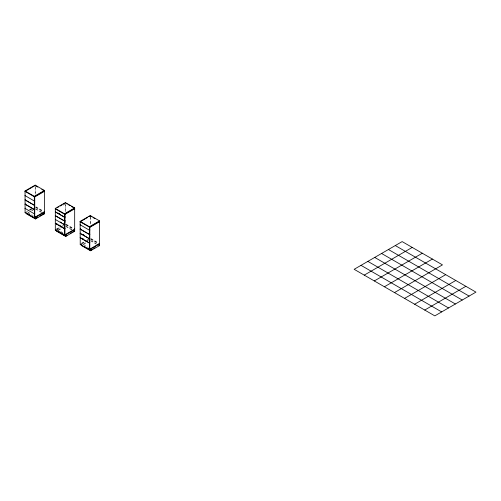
<?xml version="1.0" encoding="UTF-8"?>
<svg xmlns="http://www.w3.org/2000/svg" width="501" height="501" viewBox="0 0 501 501"><rect width="100%" height="100%" fill="white"/><g stroke="black" fill="none" stroke-linecap="round" stroke-linejoin="round"><path stroke-width="0.38" stroke-dasharray="2.5 1.88" d="M29.34 209.731L31.287 208.61M26.465 211.81L29.083 210.295M29.703 209.938L31.632 208.829M30.085 210.138L31.995 209.036M31.632 210.458L32.903 209.725M28.175 212.869L29.446 212.136M31.995 210.67L33.266 209.932M63.17 205.122L65.763 203.625L65.763 211.936M56.331 229.051L59.569 227.185M56.043 229.64L60.214 227.229M60.865 226.853L63.458 225.356M57.133 229.427L62.218 226.49M62.857 226.12L64.128 225.387M58.041 230.116L61.222 228.281M58.404 230.322L61.585 228.487M81.193 243.411L83.786 241.914M87.024 240.042L88.32 239.296M81.557 243.618L86.379 240.837M86.742 240.624L88.32 239.71M81.995 243.78L87.086 240.843M87.719 240.48L89.629 239.378M83.542 244.1L86.723 242.265M83.266 244.676L86.448 242.841M35.834 206.744L43.124 210.952M66.063 224.197L73.353 228.406M90.925 238.551L98.215 242.76M35.834 207.163L42.46 210.99M66.063 224.617L72.689 228.443M90.925 238.971L97.551 242.797M35.471 207.376L42.76 211.585M65.7 224.83L72.326 228.65M90.562 239.184L97.852 243.392M35.834 208.798L41.796 212.236M66.063 226.245L72.025 229.69M90.925 240.605L96.23 243.661M35.471 209.005L41.433 212.449M65.7 226.458L71.662 229.903M90.562 240.812L96.53 244.256M27.868 212.53L33.166 215.593M56.77 229.22L63.395 233.046M83.623 244.72L88.257 247.4M61.047 232.107L62.368 232.871M90.625 216.589L90.625 225.149M90.268 217.152L90.268 224.936M65.763 215.718L65.763 224.028M65.399 203.419L65.399 211.729M35.533 186.178L35.533 194.488M35.17 187.48L35.17 194.275"/><path stroke-width="0.75" d="M44.451 212.136L34.369 218.029L25.088 212.674L25.05 190.975L35.17 185.126L44.451 190.486L44.451 213.77L35.458 218.962L26.177 213.608L26.177 212.518M25.088 191.438L29.34 188.915M29.772 188.664L31.932 187.418M32.471 187.105L34.525 185.921M25.451 195.421L25.088 195.628L34.369 201.058L34.732 200.845M25.088 195.697L25.451 195.49M25.451 199.68L25.088 199.893L34.369 205.247L34.732 205.034M25.451 199.749L25.088 199.962L34.369 205.316L34.732 205.109M25.05 190.975L34.325 196.329L44.451 190.486M34.325 196.749L44.451 190.906M44.451 191.319L34.732 196.931L34.369 196.724M25.451 203.945L25.088 204.22L34.369 209.575L34.732 209.299M34.369 200.982L34.732 200.776M25.451 208.203L25.088 208.416L34.369 213.839L34.732 213.626M25.088 208.485L25.451 208.272M25.088 212.674L25.451 212.468M34.369 213.77L34.732 213.558M44.451 211.723L34.732 217.334L34.369 217.121M36.091 218.173L38.001 217.071M39.905 215.975L43.725 213.77L44.088 213.977L44.088 212.349L43.725 212.136M74.674 229.59L64.591 235.483L64.591 214.271L55.279 208.842L55.279 208.422L65.399 202.579L74.674 207.934L74.674 231.218L65.681 236.416L56.406 231.055L56.77 230.848M57.302 207.677L58.655 206.894M60.001 206.118L62.162 204.871M63.377 204.17L64.754 203.375M55.68 211.616L55.317 211.823L64.591 217.177L64.955 216.971M55.68 211.71L55.317 211.917L64.591 217.271L64.955 217.065M55.68 215.436L55.317 215.643L64.591 220.997L64.955 220.791M55.68 215.524L55.317 215.737L64.591 221.091L64.955 220.885M55.279 208.422L64.554 213.783L74.674 207.934M64.591 214.271L64.955 214.059M64.955 214.384L74.674 208.773L74.317 208.566M55.317 208.911L55.317 230.128L55.68 229.915M64.591 224.817L64.955 224.611M64.955 228.425L64.591 228.638L55.317 223.283M64.955 228.519L64.591 228.732L55.317 223.371M89.823 242.785L89.46 242.991L80.185 237.637L80.141 221.386L90.268 215.536L99.542 220.891L99.542 245.578L90.549 250.769L81.268 245.415L81.995 245.415M80.542 221.567L82.49 220.446M82.84 220.246L85.082 218.95M85.539 218.686L87.675 217.453M88.915 216.739L90.268 215.956L91.589 216.72M80.185 221.874L80.542 221.661M80.542 224.573L80.185 224.78L89.46 230.228L89.823 230.022M80.185 224.874L80.542 224.667M64.955 234.781L74.674 229.17L74.317 228.963M65.681 235.996L66.952 235.257M70.134 233.422L71.405 232.689M72.676 231.957L74.317 231.431L74.317 229.802M80.542 228.857L80.185 229.07L89.46 234.424L89.823 234.211M80.542 228.951L80.185 229.157L89.46 234.518L89.823 234.305M80.141 221.386L89.416 226.74L99.542 220.891M89.416 227.16L99.542 221.31M89.46 227.229L89.823 227.016M99.542 221.73L89.823 227.341L80.141 221.799M80.542 233.14L80.185 233.353L89.46 238.708L89.823 238.495M80.542 233.234L80.185 233.447L89.46 238.802L89.823 238.589M89.46 230.141L89.823 229.928M80.185 237.637L80.542 237.424M99.542 243.943L89.416 249.811L80.223 244.507L80.223 237.75L80.586 237.543M80.223 244.507L80.586 244.294M89.779 242.853L89.416 243.06L80.223 237.75M99.542 243.53L89.823 249.141L89.46 248.928M91.182 249.98L92.453 249.248M93.725 248.515L94.996 247.776M364.233 275.124L412.229 247.413M374.316 280.942L422.312 253.237M384.399 286.766L432.394 259.055M394.481 292.584L442.477 264.879L402.146 241.595L354.151 269.3L434.812 315.874L475.95 292.121L395.289 245.553M404.564 298.408L445.702 274.661M414.646 304.232L455.785 280.479M424.729 310.05L465.867 286.303M388.432 249.511L469.093 296.078M381.574 253.468L462.235 300.036M374.723 257.426L455.384 303.994M367.866 261.384L448.527 307.952M361.008 265.342L441.669 311.916M92.917 217.49L94.902 218.636M35.834 185.927L37.825 187.08M41.796 189.372L43.787 190.518M66.063 203.381L67.391 204.145M68.712 204.909L70.04 205.679M71.361 206.443L74.674 208.353L64.554 214.196L64.554 213.783M25.05 191.395L34.369 196.793M58.329 213.144L59.657 213.908M58.329 213.238L59.657 214.002M82.533 234.286L83.855 235.057M82.533 234.38L83.855 235.144M98.816 243.943L99.179 244.156L99.179 245.784L98.816 245.578M60.32 222.024L61.642 222.788M62.969 223.552L64.955 224.698L64.591 224.911L55.317 219.463M25.088 204.151L34.369 209.506M81.87 238.194L83.197 238.958M56.344 223.546L57.671 224.31M58.993 225.074L60.984 226.227M81.901 238.301L83.21 239.058M35.458 216.914L35.815 217.121L35.815 218.749M90.549 248.721L90.913 248.928L90.913 250.556L89.585 249.792M26.778 213.163L28.106 213.927M58.993 231.763L60.984 232.909M62.306 233.673L63.633 234.437M80.542 244.2L81.87 244.964M88.495 248.79L89.823 249.554M26.778 213.232L31.419 215.906M32.74 216.67L34.068 217.44M57.008 230.679L60.984 232.978M62.306 233.742L63.633 234.506M81.243 244.676L82.559 245.434M83.867 246.191L85.183 246.949M86.498 247.707L89.779 249.604L89.823 226.922M27.868 214.159L29.19 214.929M57.433 231.23L58.755 231.994M60.746 233.14L62.068 233.911M63.395 234.675L64.723 235.439M84.287 246.736L85.608 247.5M55.317 230.128L64.591 235.483M90.549 249.141L90.549 250.769M90.268 215.536L90.268 216.376M89.416 226.74L89.416 249.811M66.044 234.574L66.044 236.203M65.681 234.781L65.681 236.416M65.399 202.579L65.399 202.999M64.955 213.965L64.955 235.27M35.458 217.334L35.458 218.962M35.17 185.126L35.17 185.545M34.732 196.517L34.732 217.822M34.325 196.329L34.369 218.029"/></g></svg>
